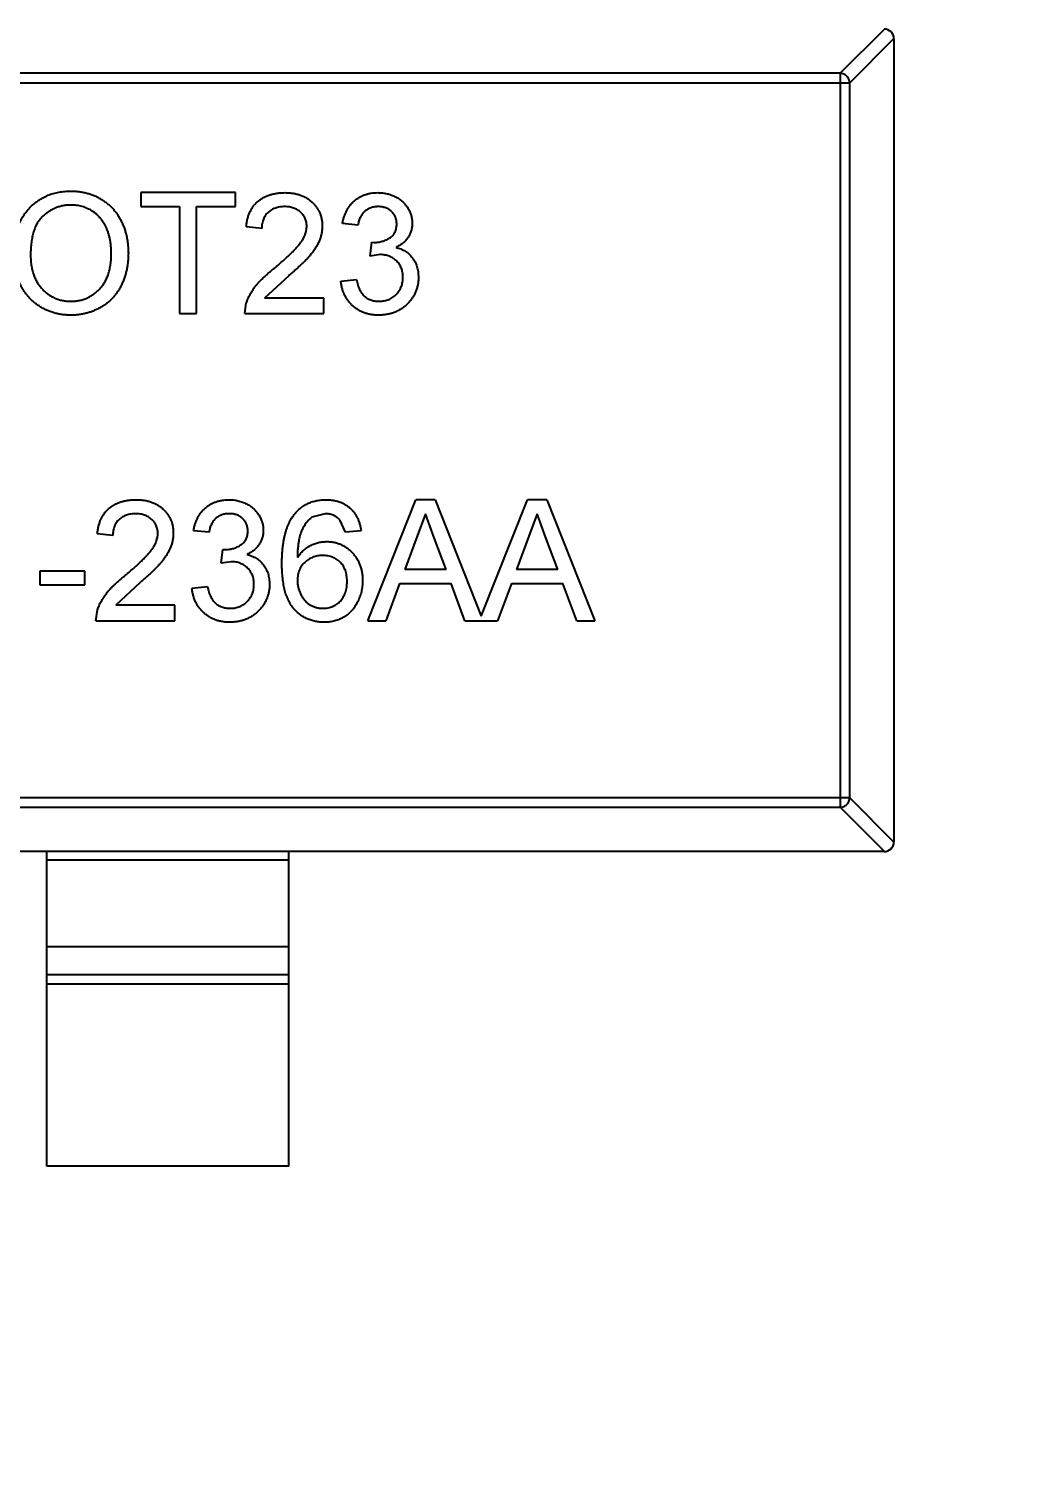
# Model space of a CAD drawing. Header units: inches. Extents: x -36 to 490, y -51 to 98.
# Drawn here: x 424.933 to 426.978, y 21.106 to 24.107 of the extents above; entities that cross this region are included whole.
import ezdxf

# ---------------------------------------------------------------- set-up
doc = ezdxf.new("R2010")
doc.units = ezdxf.units.IN
doc.header["$LTSCALE"] = 1.21
doc.header["$MEASUREMENT"] = 0
doc.header["$PDMODE"] = 3
doc.header["$PDSIZE"] = 0.3125
doc.layers.get('0').update_dxf_attribs({"linetype": 'CONTINUOUS'})
doc.layers.get('Defpoints').update_dxf_attribs({"linetype": 'CONTINUOUS'})
doc.layers.add('DIM', color=3, linetype='CONTINUOUS')
doc.styles.get("Standard").update_dxf_attribs({"font": 'txt', "width": 0.8})
doc.dimstyles.get("Standard").update_dxf_attribs({"dimtxt": 0.15625, "dimasz": 0.1875, "dimexe": 0.125, "dimexo": 0.0625, "dimgap": 0.09, "dimtad": 0, "dimtih": 1, "dimtoh": 1, "dimzin": 4, "dimdsep": 46, "dimtxsty": 'Standard', "dimblk": '_FILLED', "dimblk1": '_FILLED', "dimblk2": '_FILLED', "dimcen": 0.09, "dimazin": 1, "dimtp": 0.01, "dimtm": 0.01, "dimtfac": 1, "dimtofl": 0, "dimtmove": 0, "dimatfit": 3, "dimldrblk": '_FILLED', "dimfxl": 1, "dimtolj": 1, "dimtzin": 4, "dimarcsym": 0})

# ---------------------------------------------------------------- blocks, each defined once
blk = doc.blocks.new('_FILLED')
at = {"color": 0, "linetype": 'ByBlock'}
blk.add_solid([(0, 0), (-1, 0.1667), (-1, -0.1667)], dxfattribs=at)
blk = doc.blocks.new('*D70')
at = {"layer": 'Defpoints', "color": 0}
for p in [(406.8003, 41.9888), (406.8003, -7.0611), (488.6342, -7.0611)]:
    blk.add_point(p, dxfattribs=at)
at = {"layer": 'DIM', "color": 0, "lineweight": -2}
for p, q in [((406.8628, 41.9888), (488.7592, 41.9888)), ((488.6342, 39.4488), (488.6342, 21.3872)), ((488.6342, -4.5211), (488.6342, 13.5405)), ((406.8628, -7.0611), (488.7592, -7.0611))]:
    blk.add_line(p, q, dxfattribs=at)
at = {"layer": 'DIM', "color": 0, "lineweight": -2, "xscale": 2.54, "yscale": 2.54, "zscale": 2.54}
for p, rotation in [((488.6342, 41.9888), 90), ((488.6342, -7.0611), 270)]:
    blk.add_blockref('_FILLED', p, dxfattribs=dict(at, rotation=rotation))
at = {"layer": 'DIM', "color": 0, "insert": (488.6342, 17.4638), "char_height": 2.5, "attachment_point": 5, "rotation": 90, "line_spacing_factor": 2.5}
blk.add_mtext('\\A1;49.05', dxfattribs=at)

msp = doc.modelspace()

# ---------------------------------------------------------------- linework, layer by layer
at = {"color": 7, "linetype": 'Continuous'}
for p, q in [((426.6088, 24.0158), (426.7002, 24.1072)), ((426.7199, 24.0875), (426.6285, 23.9961)), ((426.7199, 24.0872), (426.7199, 22.4272)), ((426.6088, 24.0158), (423.831, 24.0158)), ((426.6088, 24.0158), (426.6088, 22.4987)), ((423.8113, 23.9961), (426.6285, 23.9961)), ((426.6285, 22.5184), (426.6285, 23.9961)), ((425.3594, 23.7691), (425.1638, 23.7691)), ((425.1638, 23.7691), (425.1638, 23.7402)), ((425.3594, 23.7402), (425.3594, 23.7691)), ((425.1638, 23.7402), (425.244, 23.7402)), ((425.244, 23.7402), (425.244, 23.5191)), ((425.2792, 23.7402), (425.3594, 23.7402)), ((425.2792, 23.5191), (425.2792, 23.7402)), ((425.4138, 23.6953), (425.3818, 23.6986)), ((425.6126, 23.7018), (425.5805, 23.705)), ((425.6379, 23.6377), (425.6412, 23.6665)), ((425.6412, 23.6665), (425.6458, 23.6661)), ((425.6586, 23.6411), (425.6379, 23.6377)), ((425.4695, 23.5975), (425.4197, 23.5511)), ((425.5773, 23.5864), (425.6094, 23.5896)), ((425.3786, 23.5191), (425.3819, 23.5413)), ((425.542, 23.5511), (425.4197, 23.5511)), ((425.542, 23.5191), (425.542, 23.5511)), ((425.244, 23.5191), (425.2792, 23.5191)), ((425.3786, 23.5191), (425.542, 23.5191)), ((425.6328, 22.8844), (425.7321, 23.1344)), ((425.7719, 23.1344), (425.7321, 23.1344)), ((425.7719, 23.1344), (425.8674, 22.8939)), ((425.8674, 22.8939), (425.9629, 23.1344)), ((426.0026, 23.1344), (425.9629, 23.1344)), ((426.0026, 23.1344), (426.1019, 22.8844)), ((425.5447, 23.1056), (425.5174, 23.0982)), ((425.5869, 23.0671), (425.5753, 23.0928)), ((425.752, 23.1056), (425.7349, 23.0594)), ((425.7704, 23.0559), (425.752, 23.1056)), ((425.9828, 23.1056), (425.9657, 23.0594)), ((426.0011, 23.0559), (425.9828, 23.1056)), ((425.1061, 23.0607), (425.0741, 23.0639)), ((425.3049, 23.0671), (425.2728, 23.0703)), ((425.619, 23.0703), (425.5869, 23.0671)), ((425.7349, 23.0594), (425.7093, 22.9902)), ((425.7946, 22.9902), (425.7704, 23.0559)), ((425.9657, 23.0594), (425.9401, 22.9902)), ((426.0254, 22.9902), (426.0011, 23.0559)), ((425.3302, 23.003), (425.3335, 23.0319)), ((425.3335, 23.0319), (425.3381, 23.0315)), ((425.0485, 22.987), (424.9555, 22.987)), ((424.9555, 22.987), (424.9555, 22.9582)), ((425.0485, 22.9582), (425.0485, 22.987)), ((425.3509, 23.0064), (425.3302, 23.003)), ((425.7946, 22.9902), (425.7093, 22.9902)), ((426.0254, 22.9902), (425.9401, 22.9902)), ((424.9555, 22.9582), (425.0485, 22.9582)), ((425.1618, 22.9629), (425.1121, 22.9165)), ((425.6987, 22.9614), (425.6703, 22.8844)), ((425.6987, 22.9614), (425.8053, 22.9614)), ((425.8337, 22.8844), (425.8053, 22.9614)), ((425.9295, 22.9614), (425.901, 22.8844)), ((425.9295, 22.9614), (426.036, 22.9614)), ((426.0645, 22.8844), (426.036, 22.9614)), ((425.2696, 22.9518), (425.3017, 22.955)), ((425.0709, 22.8844), (425.0742, 22.9067)), ((425.2344, 22.9165), (425.1121, 22.9165)), ((425.2344, 22.8844), (425.2344, 22.9165)), ((425.0709, 22.8844), (425.2344, 22.8844)), ((425.6328, 22.8844), (425.6703, 22.8844)), ((425.8337, 22.8844), (425.901, 22.8844)), ((426.0645, 22.8844), (426.1019, 22.8844)), ((426.6285, 22.5184), (423.8113, 22.5184)), ((426.6285, 22.5184), (426.7199, 22.4269)), ((423.831, 22.4987), (426.6088, 22.4987)), ((426.7002, 22.4072), (426.6088, 22.4987)), ((426.6999, 22.4072), (423.7399, 22.4072)), ((424.9699, 21.7572), (424.9699, 22.4072)), ((425.4699, 22.3895), (424.9699, 22.3895)), ((425.4699, 21.7572), (425.4699, 22.4072)), ((424.9699, 22.2112), (425.4699, 22.2112)), ((424.9699, 22.1532), (425.4699, 22.1532)), ((425.4699, 22.1334), (424.9699, 22.1334)), ((425.4699, 21.7572), (424.9699, 21.7572))]:
    msp.add_line(p, q, dxfattribs=at)
for centre, start, end in [((426.6999, 24.0872), 0, 90), ((426.6999, 22.4272), 270, 0)]:
    msp.add_arc(centre, 0.02, start, end, dxfattribs=at)
for points, knots in [([(426.6285, 23.9961), (426.6284, 23.9986), (426.6273, 24.0037), (426.6228, 24.0102), (426.6164, 24.0146), (426.6113, 24.0157), (426.6088, 24.0158)], [0, 0, 0, 0, 0.249032, 0.5, 0.750968, 1, 1, 1, 1]), ([(424.901, 23.6408), (424.9011, 23.6458), (424.9013, 23.6555), (424.9029, 23.6698), (424.9054, 23.6831), (424.9091, 23.6957), (424.9138, 23.7074), (424.9194, 23.7183), (424.9262, 23.7283), (424.934, 23.7375), (424.9426, 23.7456), (424.9518, 23.7528), (424.9617, 23.7588), (424.9721, 23.7638), (424.9832, 23.7676), (424.9949, 23.7703), (425.0071, 23.772), (425.0155, 23.7722), (425.0198, 23.7723)], [0, 0, 0, 0, 0.075226, 0.146575, 0.2145, 0.27953, 0.342403, 0.403496, 0.463762, 0.523864, 0.583252, 0.641302, 0.698898, 0.756295, 0.814628, 0.874325, 0.935783, 1, 1, 1, 1]), ([(425.0198, 23.7723), (425.0226, 23.7722), (425.0282, 23.7721), (425.0365, 23.7714), (425.0445, 23.77), (425.0524, 23.7683), (425.0601, 23.7659), (425.0675, 23.7632), (425.0747, 23.7598), (425.0817, 23.7559), (425.0884, 23.7516), (425.0947, 23.7469), (425.1005, 23.7418), (425.1061, 23.7363), (425.1111, 23.7303), (425.1158, 23.724), (425.12, 23.7173), (425.1238, 23.7101), (425.1272, 23.7027), (425.1301, 23.695), (425.1326, 23.687), (425.1347, 23.6788), (425.1362, 23.6704), (425.1374, 23.6617), (425.138, 23.6528), (425.1381, 23.6467), (425.1382, 23.6437)], [0, 0, 0, 0, 0.043099, 0.085587, 0.126908, 0.167967, 0.20845, 0.249025, 0.289281, 0.33001, 0.370598, 0.410466, 0.450033, 0.489688, 0.529116, 0.569037, 0.609703, 0.650759, 0.692509, 0.734219, 0.776707, 0.819552, 0.863351, 0.907839, 0.953334, 1, 1, 1, 1]), ([(425.3818, 23.6986), (425.3821, 23.7013), (425.3828, 23.7068), (425.3843, 23.7146), (425.3866, 23.722), (425.3892, 23.7288), (425.3926, 23.7352), (425.3964, 23.741), (425.4008, 23.7463), (425.4058, 23.7511), (425.4112, 23.7553), (425.4171, 23.759), (425.4235, 23.7621), (425.4303, 23.7647), (425.4376, 23.7666), (425.4453, 23.768), (425.4535, 23.7689), (425.4591, 23.769), (425.4619, 23.7691)], [0, 0, 0, 0, 0.070675, 0.137493, 0.201473, 0.262869, 0.32255, 0.380737, 0.43822, 0.495487, 0.553484, 0.611346, 0.670644, 0.731587, 0.794183, 0.859445, 0.928208, 1, 1, 1, 1]), ([(425.4619, 23.7691), (425.4648, 23.769), (425.4704, 23.7689), (425.4786, 23.7679), (425.4864, 23.7664), (425.4937, 23.7643), (425.5005, 23.7614), (425.5069, 23.758), (425.5128, 23.754), (425.5182, 23.7493), (425.523, 23.7442), (425.5273, 23.7388), (425.5308, 23.7331), (425.5338, 23.7271), (425.5361, 23.7207), (425.5376, 23.7141), (425.5387, 23.7072), (425.5388, 23.7025), (425.5388, 23.7001)], [0, 0, 0, 0, 0.074712, 0.145539, 0.213339, 0.278615, 0.342094, 0.40389, 0.465063, 0.526577, 0.587328, 0.64638, 0.704345, 0.761672, 0.819418, 0.878039, 0.937796, 1, 1, 1, 1]), ([(425.5805, 23.705), (425.581, 23.7074), (425.582, 23.7123), (425.584, 23.7193), (425.5864, 23.7259), (425.5894, 23.732), (425.5927, 23.7378), (425.5964, 23.7431), (425.6007, 23.7479), (425.6053, 23.7524), (425.6103, 23.7563), (425.6156, 23.7597), (425.6212, 23.7626), (425.6271, 23.7649), (425.6333, 23.7668), (425.6398, 23.7681), (425.6466, 23.7689), (425.6513, 23.769), (425.6536, 23.7691)], [0, 0, 0, 0, 0.071036, 0.139343, 0.204958, 0.268332, 0.330129, 0.390664, 0.450861, 0.510587, 0.570374, 0.629455, 0.687994, 0.747581, 0.807839, 0.870034, 0.93381, 1, 1, 1, 1]), ([(425.6536, 23.7691), (425.6569, 23.769), (425.6633, 23.7687), (425.6727, 23.7671), (425.6817, 23.7644), (425.6903, 23.7606), (425.6982, 23.756), (425.7051, 23.7505), (425.7111, 23.7442), (425.716, 23.7371), (425.7199, 23.7296), (425.7227, 23.7218), (425.7244, 23.7137), (425.7246, 23.7083), (425.7247, 23.7055)], [0, 0, 0, 0, 0.092054, 0.181008, 0.26913, 0.357137, 0.443549, 0.526433, 0.607453, 0.688385, 0.767854, 0.845531, 0.922529, 1, 1, 1, 1]), ([(425.02, 23.7434), (425.0172, 23.7434), (425.0116, 23.7433), (425.0034, 23.742), (424.9956, 23.7402), (424.988, 23.7376), (424.9808, 23.7343), (424.9738, 23.7301), (424.9671, 23.7253), (424.9608, 23.7197), (424.9549, 23.7133), (424.9499, 23.7058), (424.9457, 23.6973), (424.9422, 23.6878), (424.9395, 23.6773), (424.9377, 23.6659), (424.9365, 23.6535), (424.9363, 23.6448), (424.9363, 23.6404)], [0, 0, 0, 0, 0.055943, 0.110382, 0.164048, 0.216759, 0.269601, 0.323009, 0.377581, 0.433449, 0.490922, 0.550625, 0.613117, 0.679861, 0.751358, 0.828261, 0.910795, 1, 1, 1, 1]), ([(425.1029, 23.6439), (425.1029, 23.6464), (425.1029, 23.6512), (425.1023, 23.6584), (425.1016, 23.6653), (425.1005, 23.672), (425.099, 23.6784), (425.0974, 23.6847), (425.0953, 23.6906), (425.0929, 23.6963), (425.0903, 23.7018), (425.0873, 23.7069), (425.0841, 23.7117), (425.0806, 23.7163), (425.0767, 23.7204), (425.0726, 23.7243), (425.0682, 23.7279), (425.0635, 23.7311), (425.0586, 23.734), (425.0535, 23.7365), (425.0483, 23.7387), (425.0429, 23.7404), (425.0374, 23.7417), (425.0317, 23.7428), (425.0259, 23.7433), (425.0219, 23.7434), (425.02, 23.7434)], [0, 0, 0, 0, 0.050852, 0.099752, 0.147438, 0.194086, 0.239171, 0.28334, 0.326577, 0.368936, 0.410572, 0.451051, 0.490877, 0.530044, 0.568937, 0.607578, 0.64642, 0.685679, 0.724799, 0.763513, 0.802173, 0.84074, 0.879649, 0.919071, 0.959098, 1, 1, 1, 1]), ([(425.4612, 23.7402), (425.4595, 23.7402), (425.4561, 23.7401), (425.4511, 23.7395), (425.4464, 23.7387), (425.4419, 23.7373), (425.4377, 23.7357), (425.4338, 23.7336), (425.4302, 23.7312), (425.4268, 23.7284), (425.4238, 23.7252), (425.4211, 23.7218), (425.4189, 23.7181), (425.4171, 23.7141), (425.4157, 23.7098), (425.4146, 23.7053), (425.414, 23.7004), (425.4139, 23.697), (425.4138, 23.6953)], [0, 0, 0, 0, 0.070696, 0.138358, 0.20337, 0.2657, 0.327256, 0.386512, 0.445858, 0.505173, 0.56378, 0.622343, 0.680824, 0.739795, 0.800801, 0.864239, 0.930631, 1, 1, 1, 1]), ([(425.5068, 23.6998), (425.5068, 23.7012), (425.5067, 23.7039), (425.506, 23.7079), (425.5051, 23.7118), (425.5037, 23.7155), (425.5019, 23.7191), (425.4997, 23.7224), (425.4971, 23.7256), (425.4942, 23.7285), (425.491, 23.7313), (425.4874, 23.7336), (425.4836, 23.7357), (425.4796, 23.7374), (425.4754, 23.7386), (425.4708, 23.7395), (425.4661, 23.7401), (425.4629, 23.7402), (425.4612, 23.7402)], [0, 0, 0, 0, 0.061762, 0.121174, 0.179421, 0.236843, 0.294322, 0.353191, 0.412721, 0.474522, 0.537057, 0.599591, 0.662367, 0.725246, 0.790316, 0.857724, 0.927232, 1, 1, 1, 1]), ([(425.6546, 23.7402), (425.6519, 23.7401), (425.6468, 23.7399), (425.6393, 23.738), (425.6326, 23.735), (425.6277, 23.7315), (425.6241, 23.7281), (425.6217, 23.7252), (425.6195, 23.722), (425.6176, 23.7186), (425.616, 23.7148), (425.6145, 23.7107), (425.6134, 23.7063), (425.6128, 23.7033), (425.6126, 23.7018)], [0, 0, 0, 0, 0.127797, 0.246795, 0.362284, 0.477652, 0.536237, 0.59559, 0.656344, 0.719085, 0.784349, 0.852876, 0.924551, 1, 1, 1, 1]), ([(425.6927, 23.7045), (425.6927, 23.7057), (425.6926, 23.7082), (425.6921, 23.7119), (425.6912, 23.7153), (425.6901, 23.7186), (425.6886, 23.7217), (425.6867, 23.7247), (425.6846, 23.7275), (425.682, 23.7301), (425.6793, 23.7325), (425.6763, 23.7345), (425.6732, 23.7363), (425.6699, 23.7377), (425.6663, 23.7388), (425.6626, 23.7396), (425.6587, 23.7401), (425.656, 23.7402), (425.6546, 23.7402)], [0, 0, 0, 0, 0.065093, 0.127304, 0.188122, 0.247131, 0.306077, 0.365678, 0.426103, 0.487841, 0.550317, 0.611805, 0.672737, 0.734883, 0.79768, 0.862475, 0.929775, 1, 1, 1, 1]), ([(425.4396, 23.6126), (425.4428, 23.6153), (425.449, 23.6205), (425.4577, 23.6282), (425.4657, 23.6354), (425.4728, 23.6422), (425.4791, 23.6484), (425.4846, 23.6542), (425.4893, 23.6594), (425.4931, 23.6643), (425.4964, 23.6689), (425.4992, 23.6735), (425.5015, 23.6779), (425.5034, 23.6824), (425.5049, 23.6868), (425.506, 23.6911), (425.5067, 23.6955), (425.5068, 23.6983), (425.5068, 23.6998)], [0, 0, 0, 0, 0.11141, 0.214526, 0.309417, 0.396087, 0.474284, 0.544374, 0.60642, 0.660582, 0.709794, 0.756451, 0.800767, 0.843168, 0.884295, 0.923885, 0.962359, 1, 1, 1, 1]), ([(425.5388, 23.7001), (425.5388, 23.6976), (425.5386, 23.6926), (425.5376, 23.6852), (425.5357, 23.6779), (425.5333, 23.6706), (425.5299, 23.6632), (425.5257, 23.6557), (425.5205, 23.648), (425.5155, 23.6415), (425.5108, 23.636), (425.5066, 23.6315), (425.5018, 23.6267), (425.4966, 23.6215), (425.4906, 23.616), (425.4841, 23.6101), (425.477, 23.6039), (425.472, 23.5997), (425.4695, 23.5975)], [0, 0, 0, 0, 0.057945, 0.116018, 0.174826, 0.234683, 0.296827, 0.364061, 0.436192, 0.51426, 0.556976, 0.604856, 0.657675, 0.715751, 0.77884, 0.847501, 0.921228, 1, 1, 1, 1]), ([(425.6458, 23.6661), (425.6488, 23.6663), (425.6545, 23.6665), (425.663, 23.6683), (425.671, 23.6712), (425.6771, 23.6747), (425.6817, 23.6779), (425.6846, 23.6808), (425.6872, 23.6839), (425.6891, 23.6875), (425.6908, 23.6913), (425.6919, 23.6954), (425.6926, 23.6998), (425.6927, 23.7029), (425.6927, 23.7045)], [0, 0, 0, 0, 0.129789, 0.254605, 0.378435, 0.50292, 0.565018, 0.624848, 0.683448, 0.742765, 0.802757, 0.86522, 0.930779, 1, 1, 1, 1]), ([(425.7247, 23.7055), (425.7246, 23.7029), (425.7244, 23.6978), (425.7228, 23.6903), (425.72, 23.6832), (425.7163, 23.6765), (425.7114, 23.6703), (425.7055, 23.6647), (425.6985, 23.6598), (425.6933, 23.6572), (425.6906, 23.6559)], [0, 0, 0, 0, 0.121951, 0.240787, 0.35855, 0.479066, 0.601519, 0.727551, 0.859932, 1, 1, 1, 1]), ([(425.6906, 23.6559), (425.6924, 23.6555), (425.6959, 23.6546), (425.701, 23.6528), (425.7057, 23.6506), (425.7103, 23.6482), (425.7144, 23.6453), (425.7183, 23.6421), (425.7218, 23.6385), (425.7251, 23.6347), (425.7281, 23.6306), (425.7306, 23.6261), (425.7327, 23.6214), (425.7346, 23.6165), (425.7359, 23.6113), (425.7368, 23.6058), (425.7374, 23.6001), (425.7375, 23.5963), (425.7376, 23.5943)], [0, 0, 0, 0, 0.065828, 0.128938, 0.190858, 0.251186, 0.310974, 0.37005, 0.429672, 0.489507, 0.549975, 0.610075, 0.670915, 0.732909, 0.796711, 0.861825, 0.929892, 1, 1, 1, 1]), ([(425.0196, 23.5159), (425.0167, 23.5159), (425.011, 23.516), (425.0026, 23.5168), (424.9944, 23.5181), (424.9865, 23.52), (424.9787, 23.5224), (424.9712, 23.5253), (424.964, 23.5287), (424.957, 23.5326), (424.9503, 23.537), (424.944, 23.5419), (424.9382, 23.5471), (424.9328, 23.5527), (424.9277, 23.5586), (424.9231, 23.565), (424.9189, 23.5718), (424.9152, 23.5789), (424.9118, 23.5862), (424.909, 23.5937), (424.9065, 23.6013), (424.9045, 23.609), (424.9029, 23.6168), (424.9019, 23.6247), (424.9011, 23.6327), (424.901, 23.6381), (424.901, 23.6408)], [0, 0, 0, 0, 0.044697, 0.088534, 0.131409, 0.173814, 0.215715, 0.257247, 0.298848, 0.340604, 0.382029, 0.42297, 0.463632, 0.504048, 0.544591, 0.584964, 0.626265, 0.667979, 0.709943, 0.751382, 0.792619, 0.833948, 0.875008, 0.916446, 0.957907, 1, 1, 1, 1]), ([(424.9363, 23.6404), (424.9363, 23.6367), (424.9364, 23.6297), (424.9376, 23.6194), (424.9395, 23.6098), (424.942, 23.6006), (424.9454, 23.5922), (424.9494, 23.5842), (424.9543, 23.5769), (424.9598, 23.5702), (424.9659, 23.5642), (424.9724, 23.559), (424.9794, 23.5546), (424.9866, 23.551), (424.9943, 23.5481), (425.0024, 23.5462), (425.0108, 23.5449), (425.0165, 23.5448), (425.0195, 23.5447)], [0, 0, 0, 0, 0.075964, 0.148125, 0.217201, 0.2833, 0.347202, 0.4093, 0.470426, 0.531588, 0.591739, 0.650258, 0.707303, 0.764208, 0.821148, 0.879119, 0.938423, 1, 1, 1, 1]), ([(425.0195, 23.5447), (425.0224, 23.5448), (425.0283, 23.5449), (425.0368, 23.5461), (425.0449, 23.5482), (425.0527, 23.551), (425.06, 23.5547), (425.067, 23.5591), (425.0734, 23.5645), (425.0796, 23.5705), (425.0851, 23.5773), (425.0899, 23.5848), (425.0939, 23.593), (425.0973, 23.6019), (425.0998, 23.6115), (425.1017, 23.6217), (425.1028, 23.6326), (425.1029, 23.6401), (425.1029, 23.6439)], [0, 0, 0, 0, 0.061055, 0.119545, 0.176806, 0.232956, 0.288583, 0.344667, 0.401662, 0.46054, 0.520477, 0.581213, 0.643431, 0.707961, 0.775371, 0.846414, 0.921152, 1, 1, 1, 1]), ([(425.1382, 23.6437), (425.1381, 23.6406), (425.138, 23.6344), (425.1373, 23.6254), (425.1361, 23.6165), (425.1345, 23.608), (425.1323, 23.5997), (425.1297, 23.5916), (425.1266, 23.5838), (425.1231, 23.5762), (425.1191, 23.569), (425.1147, 23.5622), (425.1098, 23.5559), (425.1047, 23.55), (425.0991, 23.5446), (425.093, 23.5396), (425.0866, 23.5351), (425.0799, 23.5311), (425.0728, 23.5275), (425.0656, 23.5244), (425.0583, 23.5217), (425.0508, 23.5196), (425.0432, 23.5179), (425.0355, 23.5167), (425.0276, 23.516), (425.0223, 23.5159), (425.0196, 23.5159)], [0, 0, 0, 0, 0.04756, 0.093962, 0.139112, 0.183626, 0.227457, 0.270703, 0.313611, 0.35626, 0.398366, 0.439557, 0.480045, 0.519888, 0.559658, 0.599421, 0.639208, 0.679668, 0.72002, 0.759859, 0.79956, 0.839199, 0.878956, 0.918794, 0.959083, 1, 1, 1, 1]), ([(425.7055, 23.5945), (425.7055, 23.5962), (425.7054, 23.5994), (425.7048, 23.6042), (425.7037, 23.6087), (425.7023, 23.613), (425.7004, 23.6171), (425.6982, 23.6209), (425.6954, 23.6246), (425.6923, 23.6279), (425.689, 23.631), (425.6853, 23.6337), (425.6814, 23.636), (425.6773, 23.6378), (425.6729, 23.6393), (425.6684, 23.6403), (425.6636, 23.6409), (425.6603, 23.641), (425.6586, 23.6411)], [0, 0, 0, 0, 0.067051, 0.13118, 0.193722, 0.254499, 0.314763, 0.375117, 0.436023, 0.498297, 0.560571, 0.621619, 0.681973, 0.742853, 0.804272, 0.867473, 0.932273, 1, 1, 1, 1]), ([(425.3819, 23.5413), (425.383, 23.5442), (425.3852, 23.5502), (425.3895, 23.5588), (425.3947, 23.5673), (425.3997, 23.5743), (425.4043, 23.5799), (425.4081, 23.5842), (425.4124, 23.5887), (425.4171, 23.5932), (425.4221, 23.5979), (425.4275, 23.6028), (425.4334, 23.6077), (425.4375, 23.6109), (425.4396, 23.6126)], [0, 0, 0, 0, 0.100388, 0.204407, 0.310686, 0.422157, 0.480685, 0.543238, 0.6095, 0.679555, 0.753841, 0.831641, 0.913813, 1, 1, 1, 1]), ([(425.6551, 23.5159), (425.6525, 23.5159), (425.6473, 23.516), (425.6397, 23.517), (425.6325, 23.5185), (425.6256, 23.5207), (425.619, 23.5234), (425.6129, 23.5268), (425.607, 23.5308), (425.6015, 23.5354), (425.5965, 23.5405), (425.592, 23.546), (425.5881, 23.5518), (425.5847, 23.558), (425.582, 23.5646), (425.5798, 23.5715), (425.5782, 23.5788), (425.5776, 23.5838), (425.5773, 23.5864)], [0, 0, 0, 0, 0.067794, 0.133464, 0.196934, 0.258481, 0.319787, 0.380431, 0.44099, 0.502867, 0.564806, 0.625526, 0.685604, 0.746041, 0.807347, 0.869717, 0.93379, 1, 1, 1, 1]), ([(425.6094, 23.5896), (425.6098, 23.5876), (425.6106, 23.5839), (425.6122, 23.5786), (425.6139, 23.5736), (425.616, 23.5692), (425.618, 23.565), (425.6204, 23.5614), (425.6229, 23.5581), (425.6257, 23.5552), (425.6287, 23.5527), (425.6319, 23.5505), (425.6354, 23.5487), (425.6391, 23.5473), (425.643, 23.5461), (425.6472, 23.5453), (425.6516, 23.5448), (425.6547, 23.5447), (425.6562, 23.5447)], [0, 0, 0, 0, 0.082566, 0.15976, 0.233155, 0.301356, 0.365752, 0.426437, 0.484185, 0.539549, 0.593156, 0.647048, 0.701446, 0.757, 0.81384, 0.873058, 0.934963, 1, 1, 1, 1]), ([(425.7376, 23.5943), (425.7375, 23.5916), (425.7374, 23.5863), (425.7362, 23.5785), (425.7344, 23.5711), (425.7318, 23.5639), (425.7286, 23.5571), (425.7245, 23.5506), (425.7197, 23.5444), (425.7142, 23.5386), (425.7083, 23.5332), (425.7018, 23.5286), (425.695, 23.5246), (425.6878, 23.5214), (425.6801, 23.5189), (425.6721, 23.5171), (425.6637, 23.5161), (425.658, 23.5159), (425.6551, 23.5159)], [0, 0, 0, 0, 0.063503, 0.124805, 0.18492, 0.244376, 0.303775, 0.364133, 0.425376, 0.488388, 0.551743, 0.61386, 0.67564, 0.737737, 0.800417, 0.864658, 0.930985, 1, 1, 1, 1]), ([(425.6562, 23.5447), (425.6581, 23.5447), (425.6616, 23.5448), (425.6668, 23.5455), (425.6717, 23.5466), (425.6763, 23.5482), (425.6807, 23.5502), (425.6848, 23.5527), (425.6886, 23.5556), (425.6921, 23.559), (425.6952, 23.5627), (425.698, 23.5666), (425.7003, 23.5707), (425.7022, 23.575), (425.7037, 23.5796), (425.7047, 23.5844), (425.7054, 23.5894), (425.7055, 23.5928), (425.7055, 23.5945)], [0, 0, 0, 0, 0.069461, 0.135658, 0.19962, 0.261651, 0.322053, 0.38234, 0.443223, 0.50493, 0.56682, 0.6276, 0.687476, 0.747351, 0.808174, 0.870133, 0.933721, 1, 1, 1, 1]), ([(425.0741, 23.0639), (425.0744, 23.0667), (425.0751, 23.0722), (425.0767, 23.08), (425.0789, 23.0874), (425.0816, 23.0942), (425.0849, 23.1005), (425.0887, 23.1064), (425.0931, 23.1117), (425.0981, 23.1165), (425.1035, 23.1207), (425.1094, 23.1244), (425.1158, 23.1275), (425.1227, 23.1301), (425.1299, 23.132), (425.1376, 23.1334), (425.1458, 23.1343), (425.1514, 23.1344), (425.1542, 23.1344)], [0, 0, 0, 0, 0.070675, 0.137493, 0.201473, 0.262869, 0.32255, 0.380737, 0.43822, 0.495487, 0.553484, 0.611346, 0.670644, 0.731587, 0.794183, 0.859445, 0.928208, 1, 1, 1, 1]), ([(425.1542, 23.1344), (425.1571, 23.1344), (425.1627, 23.1343), (425.171, 23.1333), (425.1787, 23.1318), (425.186, 23.1296), (425.1928, 23.1268), (425.1992, 23.1234), (425.2051, 23.1194), (425.2105, 23.1147), (425.2153, 23.1096), (425.2196, 23.1042), (425.2231, 23.0985), (425.2261, 23.0925), (425.2284, 23.0861), (425.2299, 23.0795), (425.231, 23.0726), (425.2311, 23.0678), (425.2311, 23.0654)], [0, 0, 0, 0, 0.074712, 0.145539, 0.213339, 0.278615, 0.342094, 0.40389, 0.465063, 0.526577, 0.587328, 0.64638, 0.704345, 0.761672, 0.819418, 0.878039, 0.937796, 1, 1, 1, 1]), ([(425.2728, 23.0703), (425.2733, 23.0728), (425.2743, 23.0777), (425.2763, 23.0847), (425.2787, 23.0913), (425.2817, 23.0974), (425.285, 23.1032), (425.2888, 23.1085), (425.293, 23.1133), (425.2976, 23.1177), (425.3026, 23.1217), (425.3079, 23.1251), (425.3135, 23.128), (425.3194, 23.1303), (425.3256, 23.1322), (425.3322, 23.1335), (425.3389, 23.1343), (425.3436, 23.1344), (425.3459, 23.1344)], [0, 0, 0, 0, 0.071036, 0.139343, 0.204958, 0.268332, 0.330129, 0.390664, 0.450861, 0.510587, 0.570374, 0.629455, 0.687994, 0.747581, 0.807839, 0.870034, 0.93381, 1, 1, 1, 1]), ([(425.3459, 23.1344), (425.3492, 23.1343), (425.3556, 23.1341), (425.365, 23.1325), (425.374, 23.1298), (425.3826, 23.126), (425.3905, 23.1214), (425.3975, 23.1159), (425.4034, 23.1096), (425.4083, 23.1025), (425.4122, 23.095), (425.415, 23.0872), (425.4167, 23.0791), (425.4169, 23.0736), (425.417, 23.0709)], [0, 0, 0, 0, 0.092054, 0.181008, 0.26913, 0.357137, 0.443549, 0.526433, 0.607453, 0.688385, 0.767854, 0.845531, 0.922529, 1, 1, 1, 1]), ([(425.4828, 23.1061), (425.4848, 23.1083), (425.4887, 23.1128), (425.4956, 23.1186), (425.5028, 23.1235), (425.5106, 23.1275), (425.5189, 23.1306), (425.5278, 23.1329), (425.5371, 23.1342), (425.5435, 23.1344), (425.5468, 23.1344)], [0, 0, 0, 0, 0.125625, 0.247619, 0.368528, 0.488104, 0.609878, 0.735382, 0.864448, 1, 1, 1, 1]), ([(425.5468, 23.1344), (425.5492, 23.1344), (425.554, 23.1343), (425.5611, 23.1335), (425.5677, 23.1321), (425.5741, 23.1303), (425.5801, 23.1279), (425.5858, 23.125), (425.5911, 23.1215), (425.596, 23.1175), (425.6006, 23.113), (425.6047, 23.1081), (425.6083, 23.1028), (425.6114, 23.0971), (425.6141, 23.091), (425.6162, 23.0845), (425.6179, 23.0776), (425.6186, 23.0728), (425.619, 23.0703)], [0, 0, 0, 0, 0.068499, 0.134572, 0.198208, 0.259784, 0.319951, 0.379508, 0.438814, 0.498497, 0.558182, 0.617438, 0.677522, 0.737959, 0.80033, 0.86409, 0.930622, 1, 1, 1, 1]), ([(425.1535, 23.1056), (425.1518, 23.1056), (425.1484, 23.1055), (425.1434, 23.1049), (425.1387, 23.104), (425.1342, 23.1027), (425.1301, 23.101), (425.1261, 23.0989), (425.1225, 23.0966), (425.1191, 23.0937), (425.1161, 23.0906), (425.1134, 23.0872), (425.1112, 23.0835), (425.1094, 23.0795), (425.108, 23.0752), (425.1069, 23.0706), (425.1063, 23.0658), (425.1062, 23.0624), (425.1061, 23.0607)], [0, 0, 0, 0, 0.070696, 0.138358, 0.20337, 0.2657, 0.327256, 0.386512, 0.445858, 0.505173, 0.56378, 0.622343, 0.680824, 0.739795, 0.800801, 0.864239, 0.930631, 1, 1, 1, 1]), ([(425.1991, 23.0651), (425.1991, 23.0665), (425.199, 23.0693), (425.1983, 23.0733), (425.1974, 23.0772), (425.196, 23.0809), (425.1943, 23.0844), (425.192, 23.0878), (425.1894, 23.091), (425.1865, 23.0939), (425.1833, 23.0967), (425.1797, 23.099), (425.1759, 23.1011), (425.1719, 23.1028), (425.1677, 23.104), (425.1632, 23.1049), (425.1584, 23.1055), (425.1552, 23.1056), (425.1535, 23.1056)], [0, 0, 0, 0, 0.061762, 0.121174, 0.179421, 0.236843, 0.294322, 0.353191, 0.412721, 0.474522, 0.537057, 0.599591, 0.662367, 0.725246, 0.790316, 0.857724, 0.927232, 1, 1, 1, 1]), ([(425.3469, 23.1056), (425.3443, 23.1055), (425.3391, 23.1053), (425.3317, 23.1034), (425.3249, 23.1004), (425.32, 23.0969), (425.3164, 23.0935), (425.314, 23.0906), (425.3119, 23.0874), (425.3099, 23.0839), (425.3083, 23.0802), (425.3068, 23.0761), (425.3057, 23.0717), (425.3051, 23.0687), (425.3049, 23.0671)], [0, 0, 0, 0, 0.127797, 0.246795, 0.362284, 0.477652, 0.536237, 0.59559, 0.656344, 0.719085, 0.784349, 0.852876, 0.924551, 1, 1, 1, 1]), ([(425.385, 23.0698), (425.385, 23.0711), (425.3849, 23.0736), (425.3844, 23.0772), (425.3836, 23.0807), (425.3824, 23.084), (425.3809, 23.0871), (425.379, 23.0901), (425.3769, 23.0929), (425.3743, 23.0955), (425.3716, 23.0979), (425.3687, 23.0999), (425.3655, 23.1017), (425.3622, 23.1031), (425.3586, 23.1042), (425.3549, 23.105), (425.351, 23.1055), (425.3483, 23.1056), (425.3469, 23.1056)], [0, 0, 0, 0, 0.065093, 0.127304, 0.188122, 0.247131, 0.306077, 0.365678, 0.426103, 0.487841, 0.550317, 0.611805, 0.672737, 0.734883, 0.79768, 0.862475, 0.929775, 1, 1, 1, 1]), ([(425.4555, 23.0015), (425.4555, 23.0044), (425.4555, 23.0102), (425.4559, 23.0187), (425.4564, 23.027), (425.4572, 23.0349), (425.4581, 23.0425), (425.4593, 23.0498), (425.4606, 23.0568), (425.4623, 23.0635), (425.464, 23.0699), (425.4661, 23.076), (425.4683, 23.0818), (425.4708, 23.0872), (425.4734, 23.0924), (425.4763, 23.0972), (425.4794, 23.1018), (425.4816, 23.1046), (425.4828, 23.1061)], [0, 0, 0, 0, 0.080034, 0.157854, 0.232564, 0.304731, 0.374384, 0.441663, 0.506048, 0.568692, 0.628715, 0.687238, 0.743227, 0.797567, 0.850239, 0.901629, 0.951067, 1, 1, 1, 1]), ([(425.5174, 23.0982), (425.5153, 23.0965), (425.511, 23.0929), (425.5054, 23.0863), (425.5004, 23.0787), (425.4967, 23.0716), (425.4941, 23.0652), (425.4925, 23.0597), (425.491, 23.0536), (425.4898, 23.047), (425.4889, 23.0398), (425.4881, 23.032), (425.4877, 23.0237), (425.4876, 23.0179), (425.4876, 23.015)], [0, 0, 0, 0, 0.088609, 0.181893, 0.280787, 0.38702, 0.444107, 0.506454, 0.574396, 0.647656, 0.726426, 0.811458, 0.90278, 1, 1, 1, 1]), ([(425.5753, 23.0928), (425.5743, 23.0938), (425.5722, 23.0958), (425.5688, 23.0984), (425.5653, 23.1007), (425.5615, 23.1025), (425.5576, 23.1039), (425.5534, 23.1049), (425.5491, 23.1055), (425.5462, 23.1056), (425.5447, 23.1056)], [0, 0, 0, 0, 0.128545, 0.252818, 0.375212, 0.497113, 0.618546, 0.742222, 0.869458, 1, 1, 1, 1]), ([(425.1319, 22.9779), (425.1351, 22.9807), (425.1413, 22.9859), (425.15, 22.9936), (425.158, 23.0008), (425.1651, 23.0075), (425.1714, 23.0138), (425.1769, 23.0196), (425.1816, 23.0248), (425.1855, 23.0297), (425.1887, 23.0343), (425.1915, 23.0388), (425.1938, 23.0433), (425.1957, 23.0477), (425.1973, 23.0521), (425.1983, 23.0565), (425.199, 23.0608), (425.1991, 23.0637), (425.1991, 23.0651)], [0, 0, 0, 0, 0.11141, 0.214526, 0.309417, 0.396087, 0.474284, 0.544374, 0.60642, 0.660582, 0.709794, 0.756451, 0.800767, 0.843168, 0.884295, 0.923885, 0.962359, 1, 1, 1, 1]), ([(425.2311, 23.0654), (425.2311, 23.063), (425.2309, 23.058), (425.2299, 23.0506), (425.228, 23.0433), (425.2256, 23.036), (425.2222, 23.0286), (425.218, 23.0211), (425.2128, 23.0134), (425.2078, 23.0069), (425.2031, 23.0014), (425.1989, 22.9969), (425.1941, 22.9921), (425.1889, 22.9869), (425.1829, 22.9814), (425.1764, 22.9755), (425.1693, 22.9693), (425.1643, 22.9651), (425.1618, 22.9629)], [0, 0, 0, 0, 0.057945, 0.116018, 0.174826, 0.234683, 0.296827, 0.364061, 0.436192, 0.51426, 0.556976, 0.604856, 0.657675, 0.715751, 0.77884, 0.847501, 0.921228, 1, 1, 1, 1]), ([(425.3381, 23.0315), (425.3411, 23.0316), (425.3468, 23.0319), (425.3553, 23.0337), (425.3633, 23.0366), (425.3694, 23.04), (425.374, 23.0433), (425.3769, 23.0462), (425.3795, 23.0493), (425.3814, 23.0529), (425.3831, 23.0566), (425.3842, 23.0608), (425.3849, 23.0652), (425.385, 23.0683), (425.385, 23.0698)], [0, 0, 0, 0, 0.129789, 0.254605, 0.378435, 0.50292, 0.565018, 0.624848, 0.683448, 0.742765, 0.802757, 0.86522, 0.930779, 1, 1, 1, 1]), ([(425.417, 23.0709), (425.4169, 23.0683), (425.4167, 23.0632), (425.4151, 23.0557), (425.4123, 23.0486), (425.4086, 23.0419), (425.4037, 23.0356), (425.3978, 23.0301), (425.3908, 23.0252), (425.3856, 23.0226), (425.3829, 23.0213)], [0, 0, 0, 0, 0.121951, 0.240787, 0.35855, 0.479066, 0.601519, 0.727551, 0.859932, 1, 1, 1, 1]), ([(425.4876, 23.015), (425.4894, 23.0176), (425.4931, 23.0228), (425.4997, 23.0296), (425.5068, 23.0354), (425.5145, 23.0399), (425.5227, 23.0435), (425.531, 23.0461), (425.5396, 23.0476), (425.5454, 23.0478), (425.5483, 23.0479)], [0, 0, 0, 0, 0.13549, 0.265229, 0.390778, 0.51542, 0.638317, 0.759642, 0.878902, 1, 1, 1, 1]), ([(425.5483, 23.0479), (425.5508, 23.0478), (425.5558, 23.0477), (425.5631, 23.0467), (425.5701, 23.0448), (425.5768, 23.0424), (425.5832, 23.0391), (425.5894, 23.0353), (425.5952, 23.0306), (425.6007, 23.0253), (425.6057, 23.0195), (425.6102, 23.0132), (425.6139, 23.0065), (425.6169, 22.9993), (425.6193, 22.9918), (425.621, 22.9838), (425.622, 22.9754), (425.6221, 22.9697), (425.6222, 22.9668)], [0, 0, 0, 0, 0.061347, 0.121203, 0.179863, 0.238152, 0.296252, 0.35519, 0.415676, 0.478379, 0.541524, 0.603977, 0.666513, 0.729491, 0.79371, 0.859736, 0.928449, 1, 1, 1, 1]), ([(425.3829, 23.0213), (425.3847, 23.0209), (425.3883, 23.02), (425.3933, 23.0181), (425.3981, 23.016), (425.4026, 23.0135), (425.4067, 23.0107), (425.4106, 23.0075), (425.4141, 23.0039), (425.4174, 23.0001), (425.4204, 22.9959), (425.4229, 22.9915), (425.425, 22.9868), (425.4269, 22.9819), (425.4282, 22.9767), (425.4291, 22.9712), (425.4298, 22.9655), (425.4298, 22.9616), (425.4299, 22.9597)], [0, 0, 0, 0, 0.065828, 0.128938, 0.190858, 0.251186, 0.310974, 0.37005, 0.429672, 0.489507, 0.549975, 0.610075, 0.670915, 0.732909, 0.796711, 0.861825, 0.929892, 1, 1, 1, 1]), ([(425.5394, 23.0191), (425.5377, 23.019), (425.5342, 23.019), (425.5291, 23.0182), (425.5241, 23.0172), (425.5194, 23.0156), (425.5149, 23.0136), (425.5105, 23.0111), (425.5065, 23.0082), (425.5026, 23.0049), (425.499, 23.0012), (425.4959, 22.9972), (425.4934, 22.9929), (425.4912, 22.9884), (425.4896, 22.9835), (425.4884, 22.9784), (425.4877, 22.973), (425.4876, 22.9693), (425.4876, 22.9674)], [0, 0, 0, 0, 0.064812, 0.127718, 0.189086, 0.249562, 0.309738, 0.370215, 0.431085, 0.493911, 0.55657, 0.617553, 0.678119, 0.739063, 0.801665, 0.864956, 0.93089, 1, 1, 1, 1]), ([(425.5901, 22.9658), (425.5901, 22.9678), (425.59, 22.9717), (425.5893, 22.9774), (425.5883, 22.9828), (425.5868, 22.9879), (425.5849, 22.9926), (425.5825, 22.997), (425.5798, 23.0011), (425.5766, 23.0048), (425.573, 23.0082), (425.5691, 23.0111), (425.565, 23.0136), (425.5605, 23.0156), (425.5556, 23.0172), (425.5505, 23.0182), (425.5451, 23.019), (425.5413, 23.019), (425.5394, 23.0191)], [0, 0, 0, 0, 0.072229, 0.141252, 0.207439, 0.270245, 0.331238, 0.391254, 0.450152, 0.509008, 0.567734, 0.625726, 0.683708, 0.742407, 0.803094, 0.865865, 0.931379, 1, 1, 1, 1]), ([(425.3978, 22.9599), (425.3978, 22.9616), (425.3977, 22.9648), (425.3971, 22.9696), (425.396, 22.9741), (425.3946, 22.9784), (425.3927, 22.9824), (425.3905, 22.9863), (425.3877, 22.9899), (425.3846, 22.9933), (425.3813, 22.9964), (425.3776, 22.9991), (425.3737, 23.0014), (425.3696, 23.0032), (425.3652, 23.0047), (425.3607, 23.0057), (425.3559, 23.0063), (425.3526, 23.0064), (425.3509, 23.0064)], [0, 0, 0, 0, 0.067051, 0.13118, 0.193722, 0.254499, 0.314763, 0.375117, 0.436023, 0.498297, 0.560571, 0.621619, 0.681973, 0.742853, 0.804272, 0.867473, 0.932273, 1, 1, 1, 1]), ([(425.5431, 22.8812), (425.54, 22.8813), (425.5338, 22.8815), (425.5247, 22.8828), (425.5161, 22.885), (425.5079, 22.8881), (425.5002, 22.892), (425.4929, 22.8969), (425.4861, 22.9026), (425.4797, 22.9092), (425.4739, 22.9168), (425.469, 22.9256), (425.4648, 22.9355), (425.4614, 22.9465), (425.4588, 22.9587), (425.4569, 22.972), (425.4557, 22.9864), (425.4556, 22.9963), (425.4555, 23.0015)], [0, 0, 0, 0, 0.056157, 0.110133, 0.162537, 0.213912, 0.265146, 0.31651, 0.369179, 0.423123, 0.479276, 0.538691, 0.601978, 0.670125, 0.74365, 0.82281, 0.908261, 1, 1, 1, 1]), ([(425.0742, 22.9067), (425.0753, 22.9096), (425.0775, 22.9156), (425.0818, 22.9242), (425.087, 22.9327), (425.092, 22.9397), (425.0966, 22.9453), (425.1004, 22.9496), (425.1047, 22.9541), (425.1094, 22.9586), (425.1144, 22.9633), (425.1198, 22.9682), (425.1257, 22.973), (425.1298, 22.9763), (425.1319, 22.9779)], [0, 0, 0, 0, 0.100388, 0.204407, 0.310686, 0.422157, 0.480685, 0.543238, 0.6095, 0.679555, 0.753841, 0.831641, 0.913813, 1, 1, 1, 1]), ([(425.4299, 22.9597), (425.4298, 22.957), (425.4297, 22.9517), (425.4285, 22.9439), (425.4267, 22.9365), (425.4241, 22.9293), (425.4209, 22.9225), (425.4168, 22.9159), (425.412, 22.9098), (425.4066, 22.9039), (425.4006, 22.8986), (425.3941, 22.894), (425.3873, 22.89), (425.3801, 22.8868), (425.3724, 22.8843), (425.3644, 22.8825), (425.356, 22.8814), (425.3503, 22.8813), (425.3474, 22.8812)], [0, 0, 0, 0, 0.063503, 0.124805, 0.18492, 0.244376, 0.303775, 0.364133, 0.425376, 0.488388, 0.551743, 0.61386, 0.67564, 0.737737, 0.800417, 0.864658, 0.930985, 1, 1, 1, 1]), ([(425.3485, 22.9101), (425.3504, 22.9101), (425.3539, 22.9102), (425.3591, 22.9109), (425.364, 22.912), (425.3687, 22.9136), (425.373, 22.9156), (425.3771, 22.9181), (425.3809, 22.921), (425.3844, 22.9244), (425.3875, 22.9281), (425.3903, 22.932), (425.3926, 22.9361), (425.3946, 22.9404), (425.396, 22.945), (425.397, 22.9498), (425.3977, 22.9548), (425.3978, 22.9582), (425.3978, 22.9599)], [0, 0, 0, 0, 0.069461, 0.135658, 0.19962, 0.261651, 0.322053, 0.38234, 0.443223, 0.50493, 0.56682, 0.6276, 0.687476, 0.747351, 0.808174, 0.870133, 0.933721, 1, 1, 1, 1]), ([(425.4876, 22.9674), (425.4876, 22.9649), (425.4878, 22.9599), (425.4892, 22.9525), (425.4914, 22.9453), (425.4944, 22.9384), (425.4982, 22.9319), (425.5026, 22.9262), (425.5077, 22.9212), (425.5133, 22.9171), (425.5195, 22.914), (425.5262, 22.9117), (425.5333, 22.9103), (425.5382, 22.9102), (425.5407, 22.9101)], [0, 0, 0, 0, 0.086177, 0.171222, 0.257573, 0.34515, 0.431508, 0.513644, 0.593539, 0.672806, 0.752058, 0.831493, 0.913823, 1, 1, 1, 1]), ([(425.5407, 22.9101), (425.5425, 22.9101), (425.546, 22.9102), (425.5511, 22.911), (425.556, 22.9121), (425.5606, 22.9138), (425.5649, 22.9159), (425.569, 22.9185), (425.5729, 22.9215), (425.5764, 22.925), (425.5796, 22.9289), (425.5824, 22.9332), (425.5849, 22.9378), (425.5867, 22.9428), (425.5883, 22.948), (425.5894, 22.9537), (425.59, 22.9596), (425.5901, 22.9637), (425.5901, 22.9658)], [0, 0, 0, 0, 0.063965, 0.124854, 0.184383, 0.242748, 0.2999, 0.357059, 0.415719, 0.475258, 0.535508, 0.596291, 0.657728, 0.721052, 0.786261, 0.853834, 0.925318, 1, 1, 1, 1]), ([(425.6222, 22.9668), (425.622, 22.9629), (425.6218, 22.9553), (425.6198, 22.9441), (425.6166, 22.9332), (425.6128, 22.9247), (425.6093, 22.9181), (425.6064, 22.9135), (425.6032, 22.9092), (425.5999, 22.9051), (425.5962, 22.9014), (425.5923, 22.8979), (425.5881, 22.8948), (425.5838, 22.8919), (425.5792, 22.8895), (425.5745, 22.8873), (425.5697, 22.8854), (425.5647, 22.8839), (425.5595, 22.8827), (425.5542, 22.8818), (425.5487, 22.8813), (425.545, 22.8813), (425.5431, 22.8812)], [0, 0, 0, 0, 0.088899, 0.17544, 0.261633, 0.34801, 0.390819, 0.432814, 0.473776, 0.514166, 0.554107, 0.594121, 0.63362, 0.673585, 0.71348, 0.75336, 0.792891, 0.833007, 0.873643, 0.914893, 0.95695, 1, 1, 1, 1]), ([(425.3474, 22.8812), (425.3448, 22.8813), (425.3396, 22.8814), (425.332, 22.8824), (425.3248, 22.8838), (425.3179, 22.8861), (425.3113, 22.8888), (425.3052, 22.8922), (425.2993, 22.8962), (425.2938, 22.9008), (425.2888, 22.9059), (425.2843, 22.9113), (425.2804, 22.9172), (425.277, 22.9234), (425.2743, 22.93), (425.2722, 22.9369), (425.2705, 22.9442), (425.2699, 22.9492), (425.2696, 22.9518)], [0, 0, 0, 0, 0.067794, 0.133464, 0.196934, 0.258481, 0.319787, 0.380431, 0.44099, 0.502867, 0.564806, 0.625526, 0.685604, 0.746041, 0.807347, 0.869717, 0.93379, 1, 1, 1, 1]), ([(425.3017, 22.955), (425.3021, 22.953), (425.3029, 22.9493), (425.3045, 22.944), (425.3062, 22.939), (425.3083, 22.9346), (425.3103, 22.9304), (425.3127, 22.9267), (425.3152, 22.9235), (425.318, 22.9206), (425.321, 22.9181), (425.3242, 22.9159), (425.3277, 22.9141), (425.3314, 22.9127), (425.3354, 22.9115), (425.3395, 22.9107), (425.3439, 22.9102), (425.347, 22.9101), (425.3485, 22.9101)], [0, 0, 0, 0, 0.082566, 0.15976, 0.233155, 0.301356, 0.365752, 0.426437, 0.484185, 0.539549, 0.593156, 0.647048, 0.701446, 0.757, 0.81384, 0.873058, 0.934963, 1, 1, 1, 1]), ([(426.6088, 22.4987), (426.6113, 22.4987), (426.6164, 22.4999), (426.6228, 22.5043), (426.6273, 22.5107), (426.6284, 22.5158), (426.6285, 22.5184)], [0, 0, 0, 0, 0.249032, 0.5, 0.750968, 1, 1, 1, 1])]:
    msp.add_open_spline(points, degree=3, knots=knots, dxfattribs=at)

# ---------------------------------------------------------------- dimensions: what is measured, and where the dimension line sits
at = {"layer": 'DIM'}
dim = msp.add_linear_dim(base=(488.6342, -7.0611), p1=(406.8003, 41.9888), p2=(406.8003, -7.0611), angle=90, dimstyle='Standard', override={"dimtxt": 2.5, "dimasz": 2.54, "dimtih": 0, "dimtoh": 0, "dimzin": 0, "dimcen": 0.198, "dimadec": 0, "dimazin": 0, "dimtp": 0, "dimtm": 0, "dimtdec": 4, "dimtzin": 0}, dxfattribs=at)
dim.commit()
dim.dimension.update_dxf_attribs({"geometry": '*D70', "text_midpoint": (488.6342, 17.4638)})

doc.saveas('drawing.dxf')
